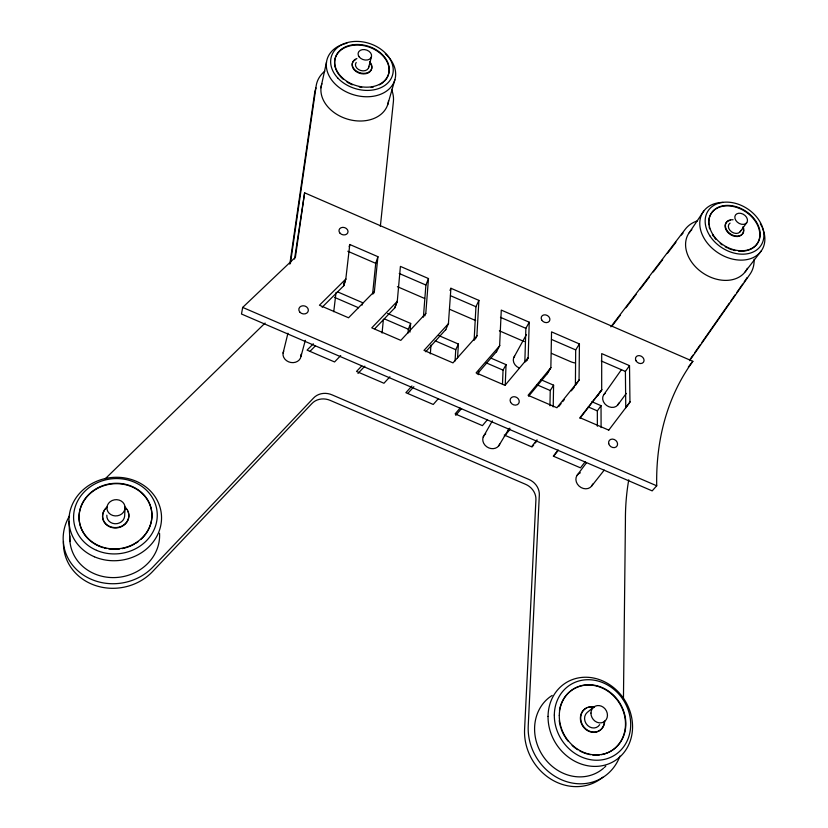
<?xml version="1.0" encoding="UTF-8"?>
<svg xmlns="http://www.w3.org/2000/svg" width="828" height="828" viewBox="0 0 828 828"><rect width="100%" height="100%" fill="white"/><g stroke="black" fill="none" stroke-linecap="round" stroke-linejoin="round"><path stroke-width="1.24" d="M550.713 367.932L528.088 395.308L556.923 407.749L579.051 380.187L579.424 343.951L551.551 331.873L550.858 367.529L547.142 373.801L528.657 396.198M579.424 343.951L575.688 349.913L575.398 385.558L579.186 379.783M623.443 699.35L625.419 520.926A279.222 214.794 48.5 0 1 628.752 479.805M553.207 406.91L553.59 385.186L540.974 379.721M549.947 405.782L550.247 390.526L553.59 385.186M528.171 357.717L529.227 322.206L501.282 310.096L499.626 345.835L476.11 372.879L505.008 385.351L528.171 357.717L526.473 360.697M524.817 362.405L525.873 328.343L529.227 322.206M505.256 384.927L506.053 364.641L491.097 358.182M502.492 384.016L503.051 370.137L506.053 364.641M125.018 508.288A9.067 8.114 -6.7 0 1 110.797 514.571A9.067 8.114 -6.7 0 1 112.163 500.516A9.067 8.114 -6.7 0 1 125.018 508.288L124.645 516.196A8.953 8.032 -7.4 0 1 114.937 523.751A8.953 8.032 -7.4 0 1 106.843 515.192M478.491 374.66L478.687 370.882M450.908 288.268L448.414 323.696L423.998 350.389L452.968 362.881L476.876 336.002L478.905 300.398L450.908 288.268L449.987 290.411M474.113 340.494L475.945 306.712L478.905 300.398M457.563 357.882L458.412 344.055L438.819 335.588M455.058 360.967L455.752 349.706L458.412 344.055M430.332 353.877L430.974 345.121M423.398 317.186L425.902 285.039L428.48 278.55L400.41 266.399L397.274 301.34L394.894 307.757L374.774 328.726M424.754 315.944L425.789 313.439L428.48 278.55M408.028 333.104L408.359 329.233L410.667 323.427L387.566 313.439M409.932 332.152L410.667 323.427M382.07 333.042L383.385 319.391M349.137 246.744L349.789 244.498L377.92 256.68L374.411 291.259L373.521 293.754M372.61 293.93L375.736 263.345L377.92 256.68M380.342 226.437L393.393 101.647A39.558 29.746 17.1 0 0 391.509 89.341M322.133 307.26L343.692 285.826L344.293 281.686M343.848 285.494L345.825 278.891L349.789 244.498M333.746 311.721L336.023 292.553M294.54 259.029L304.611 192.821L692.86 361.318A295.731 221.8 47.4 0 0 656.718 485.798L652.174 490.88L241.486 314.019L242.676 307.416L295.389 257.28L304.611 192.821M289.8 264.194L314.661 92.974A39.299 29.653 17.1 0 1 315.996 87.954M290.442 263.325L316.141 86.05A39.558 29.746 17.1 0 1 324.855 71.136M320.891 87.82L326.522 62.069M283.083 353.08L287.947 333.208M368.615 67.668L371.43 56.863M300.999 356.361L305.325 340.318M387.628 104.887L394.873 79.757M343.692 285.826L345.825 278.891M579.952 418.337L601.687 389.978L601.697 353.608L629.518 365.655L629.953 402.201L608.539 430.425M362.022 305.159L362.809 302.779L337.338 291.766M597.723 395.67L601.821 389.564M547.142 373.801L550.858 367.529M394.718 307.912L397.274 301.102M477.249 374.008L496.603 351.496M425.706 351.765L445.816 329.534M425.789 313.439L400.804 340.37L371.772 327.847L397.274 301.34M445.64 329.927L448.59 323.293M475.386 339.066L477.042 335.609M496.448 351.89L499.781 345.442M513.691 357.706L526.473 334.512M526.494 360.936L528.192 357.955M483.21 436.967L492.381 420.883M498.735 445.847L509.179 428.49M689.175 232.782L703.79 211.016M689.61 360.677L750.002 274.213A39.433 29.529 33.2 0 0 754.091 259.164M690.107 359.3L693.067 355.067M694.557 352.945L700.478 344.469M701.958 342.347L729.354 303.131M730.834 301.019L735.274 294.654M736.765 292.543L742.685 284.056M744.165 281.944L745.645 279.823A39.164 29.446 33.2 0 0 747.001 277.628M603.829 394.645L621.549 369.505M597.361 426.244L597.34 410.864L601.035 405.679L591.875 401.715M630.087 401.787L625.771 407.79L625.399 371.441L629.518 365.655M740.18 231.716L746.773 222.67A6.821 4.999 32.9 0 0 740.894 213.365A6.821 4.999 32.9 0 0 735.802 220.372A6.821 4.999 32.9 0 0 746.773 222.67M617.916 404.799L626.279 393.424M577.168 475.189L586.483 462.78M610.857 326.832L685.305 229.18A39.433 29.529 33.2 0 1 697.549 220.807M612.699 325.207L620.514 314.961M625.978 307.788L636.121 294.468M640.023 289.345L649.4 277.049M653.302 271.926L662.669 259.64M667.347 253.492L675.938 242.221M585.158 461.786L580.48 467.841L553.29 456.145L557.948 450.184M745.159 271.832L761.263 250.915M553.704 456.166L558.341 450.235M601.687 389.978L579.952 417.695L608.715 430.105M591.792 485.881L604.223 470.107M688.327 367.042L692.86 361.318M537.041 439.844L531.514 446.768L504.262 435.031M532.156 446.892L533.729 444.926M535.302 442.959L536.875 440.993M558.745 406.538L561.105 403.598M562.678 401.642L564.251 399.676M571.32 390.857L574.466 386.935M507.481 431.109L509.903 428.159M504.387 436.263L509.996 429.421M487.35 419.775L482.434 425.644L455.121 413.886L460.14 408.059M455.731 415.325L461.558 408.556M438.343 398.672L433.251 404.468L405.875 392.689L411.94 385.972M407.842 393.372L413.865 386.686M389.895 376.802L383.954 383.25L356.526 371.441L361.712 365.955M357.986 373.428L364.848 366.152M340.701 355.585L334.574 361.95L307.074 350.12L313.326 343.796M374.256 291.591L348.536 317.776L319.442 305.221L345.659 279.222M309.91 351.424L315.23 346.021M105.218 478.791L265.115 323.044M593.51 707.278L587.093 712.535A8.891 7.845 57.7 0 0 587.601 725.452A8.891 7.845 57.7 0 0 599.689 724.645M242.676 307.416L656.718 485.798M347.822 251.257L375.736 263.345M399.21 273.488L425.902 285.039M450.473 295.689L475.945 306.712M500.464 317.331L525.873 328.343M551.489 339.428L575.688 349.913M601.242 360.987L625.399 371.441M397.399 286.685L424.671 298.484M449.573 309.268L475.655 320.55M499.367 330.817L524.269 341.591M551.541 353.401L570.513 361.608A14.5 11.84 31.4 0 0 575.087 362.923M334.419 297.335L358.545 307.757M384.275 318.832L408.359 329.233M435.155 340.815L455.752 349.706M485.922 362.736L503.051 370.137M536.575 384.616L550.247 390.526M588.242 406.941L597.34 410.864M68.983 521.226L69.935 541.553M601.035 405.679L601.097 427.579M301.009 354.301A9.118 7.825 13.6 0 1 290.783 362.478A9.118 7.825 13.6 0 1 283.714 351.134M592.693 484.069A9.067 7.721 38 0 1 579.072 486.098A9.067 7.721 38 0 1 580.387 472.778M559.449 710.383A36.235 31.992 57.7 0 1 592.858 685.305A36.235 31.992 57.7 0 1 625.212 719.439A36.235 31.992 57.7 0 1 601.418 754.67M599.286 754.981A36.235 31.992 57.7 0 1 592.724 754.991M590.519 754.691A36.235 31.992 57.7 0 1 588.315 754.236M587.228 753.946A36.235 31.992 57.7 0 1 579.786 750.934M577.768 749.754A36.235 31.992 57.7 0 1 572.127 745.469M568.039 741.132A36.235 31.992 57.7 0 1 565.234 737.241M564.603 736.216A36.235 31.992 57.7 0 1 561.094 728.64M560.732 727.522A36.235 31.992 57.7 0 1 560.09 725.235M559.831 724.096A36.235 31.992 57.7 0 1 559.252 720.629M604.378 721.333A13.082 11.551 57.7 0 1 594.204 732.345A13.082 11.551 57.7 0 1 580.987 722.368A13.082 11.551 57.7 0 1 586.648 707.95M588.066 707.433A13.082 11.551 57.7 0 1 594.225 707.474M604.709 721.074A13.093 11.561 57.7 0 1 591.937 731.911A13.093 11.561 57.7 0 1 580.749 716.644A13.093 11.561 57.7 0 1 594.545 707.205M519.042 367.911A8.653 7.204 29.3 0 1 514.633 356.081M618.764 403.132A8.684 7.131 34.9 0 1 606.645 405.503A8.684 7.131 34.9 0 1 605.164 393.331M369.681 61.841A10.06 7.442 17.4 0 1 368.025 72.533A10.06 7.442 17.4 0 1 353.96 68.869A10.06 7.442 17.4 0 1 356.889 58.519M368.781 66.354A6.831 5.051 17.4 0 1 360.594 70.473A6.831 5.051 17.4 0 1 356.195 62.431M385.32 53.748A35.387 26.237 17.3 0 1 382.443 93.481A35.387 26.237 17.3 0 1 331.283 79.457A35.387 26.237 17.3 0 1 346.942 43.232M369.536 62.379A10.05 7.442 17.4 0 1 368.222 72.916A10.05 7.442 17.4 0 1 354.343 70.018A10.05 7.442 17.4 0 1 355.709 59.502M334.75 65.122A27.831 20.607 17.4 0 1 368.522 46.885A27.831 20.607 17.4 0 1 384.223 81.403M383.519 82.044A27.831 20.607 17.4 0 1 379.41 84.829M373.376 86.992A27.831 20.607 17.4 0 1 371.151 87.406M361.743 87.406A27.831 20.607 17.4 0 1 359.342 86.992M352.324 84.818A27.831 20.607 17.4 0 1 350.109 83.804M349.033 83.235A27.831 20.607 17.4 0 1 346.963 82.013M343.185 79.219A27.831 20.607 17.4 0 1 335.702 68.869M335.381 67.937A27.831 20.607 17.4 0 1 334.905 66.064M499.729 444.067A9.015 7.804 30.8 0 1 486.636 446.696A9.015 7.804 30.8 0 1 485.725 433.789M708.789 224.864A27.531 20.296 33 0 1 740.501 208.894A27.531 20.296 33 0 1 755.229 246.082M754.567 246.692A27.531 20.296 33 0 1 738.586 251.101M735.223 250.594A27.531 20.296 33 0 1 732.956 250.035M731.838 249.694A27.531 20.296 33 0 1 728.495 248.431M727.398 247.934A27.531 20.296 33 0 1 725.245 246.816M722.161 244.891A27.531 20.296 33 0 1 720.225 243.442M715.878 239.344A27.531 20.296 33 0 1 714.378 237.543M713.684 236.622A27.531 20.296 33 0 1 712.422 234.728M709.679 228.818A27.531 20.296 33 0 1 709.13 226.831M743.12 228.145A9.946 7.328 33 0 1 737.396 236.529A9.946 7.328 33 0 1 725.721 229.242A9.946 7.328 33 0 1 730.472 220.258M743.016 226.624A9.946 7.328 33 0 1 737.727 236.073A9.946 7.328 33 0 1 725.659 227.71A9.946 7.328 33 0 1 733.101 219.751M762.226 227.462A34.993 25.844 33 0 1 743.989 260.002A34.993 25.844 33 0 1 701.502 232.803A34.993 25.844 33 0 1 723.041 202.394M760.311 223.798A34.993 25.844 33 0 1 761.791 226.541M740.75 230.546A6.748 4.978 33 0 1 731.683 231.902A6.748 4.978 33 0 1 730.037 223.115M124.635 506.798A13.186 11.84 -7.4 0 1 124.997 523.927A13.186 11.84 -7.4 0 1 105.963 523.948A13.186 11.84 -7.4 0 1 107.329 506.808M127.636 510.835A13.176 11.83 -7.4 0 1 115.371 527.995A13.176 11.83 -7.4 0 1 104.09 510.876M104.99 509.541A13.176 11.83 -7.4 0 1 107.329 507.212M124.614 507.202A13.176 11.83 -7.4 0 1 126.808 509.499M98.584 545.994A36.494 32.758 -7.4 0 1 85.149 499.087A36.494 32.758 -7.4 0 1 138.721 490.652A36.494 32.758 -7.4 0 1 140.967 539.328M138.276 541.533A36.494 32.758 -7.4 0 1 135.357 543.51M134.343 544.11A36.494 32.758 -7.4 0 1 122.037 548.622M119.646 548.995A36.494 32.758 -7.4 0 1 108.83 548.933M106.47 548.519A36.494 32.758 -7.4 0 1 104.142 547.97M103.003 547.65A36.494 32.758 -7.4 0 1 99.66 546.459M602.825 777.202A51.139 45.55 59.6 0 1 551.2 779.324A51.139 45.55 59.6 0 1 524.59 729.302L535.913 499.874A15.494 13.569 35.9 0 0 525.48 484.266L330.403 400.473A15.784 13.9 16.4 0 0 311.846 403.619L152.59 571.548A51.129 46.233 -9.6 0 1 95.313 585.479A51.129 46.233 -9.6 0 1 63.497 541.46M619.965 756.057A51.564 45.85 59.2 0 1 565.938 781.446A51.564 45.85 59.2 0 1 528.233 726.011L539.318 495.113A15.618 13.631 35.8 0 0 528.792 479.402L332.225 394.935A15.908 13.972 16.5 0 0 313.522 398.071L153.066 566.89A51.553 46.554 -9.2 0 1 84.932 576.029A51.553 46.554 -9.2 0 1 69.552 515.823M388.549 100.674A34.538 25.968 17.1 0 1 349.333 119.636A34.538 25.968 17.1 0 1 321.864 83.721M159.545 533.294A45.012 40.644 -9.2 0 1 114.73 577.582A45.012 40.644 -9.2 0 1 69.873 535.933M603.488 768.28A44.691 39.734 59.2 0 1 543.634 757.009A44.691 39.734 59.2 0 1 552.152 695.448M605.796 766.117A44.691 39.734 59.2 0 1 604.274 767.577M747.342 268.293A34.176 25.585 33.2 0 1 702.341 272.65A34.176 25.585 33.2 0 1 691.835 229.677M681.403 235.048A39.164 29.446 33.2 0 1 683.079 233.103M299.798 312.063A4.802 4.036 14.6 0 0 307.985 311.752A4.802 4.036 14.6 0 0 302.976 305.77A4.802 4.036 14.6 0 0 299.798 312.063M608.715 443.673A4.771 3.985 37.1 0 0 616.218 446.903A4.771 3.985 37.1 0 0 614.304 439.502A4.771 3.985 37.1 0 0 608.715 443.673M559.283 715.464A36.256 32.013 57.7 0 0 608.849 752.166A36.256 32.013 57.7 0 0 609.553 691.846A36.256 32.013 57.7 0 0 559.283 715.464M548.043 716.427A46.026 40.675 57.9 0 0 611.054 762.847A46.026 40.675 57.9 0 0 611.799 686.195A46.026 40.675 57.9 0 0 548.043 716.427M554.325 715.019A41.607 36.732 57.7 0 0 611.25 757.051A41.607 36.732 57.7 0 0 611.954 687.83A41.607 36.732 57.7 0 0 554.325 715.019M590.954 713.063A9.004 7.928 57.1 0 0 603.208 722.264A9.004 7.928 57.1 0 0 603.457 707.34A9.004 7.928 57.1 0 0 590.954 713.063M541.678 319.908A4.554 3.695 29 0 0 549.233 321.367A4.554 3.695 29 0 0 545.714 314.899A4.554 3.695 29 0 0 541.678 319.908M636.028 360.811A4.564 3.664 34.4 0 0 643.48 362.219A4.564 3.664 34.4 0 0 639.765 355.678A4.564 3.664 34.4 0 0 636.028 360.811M338.052 78.298A31.95 23.65 17.4 0 0 391.406 78.008A31.95 23.65 17.4 0 0 356.361 41.4A31.95 23.65 17.4 0 0 338.052 78.298M341.136 76.611A27.852 20.607 17.4 0 0 387.639 76.414A27.852 20.607 17.4 0 0 357.158 44.484A27.852 20.607 17.4 0 0 341.136 76.611M359.124 56.801A6.893 5.072 17.4 0 0 370.82 58.043A6.893 5.072 17.4 0 0 364.579 49.597A6.893 5.072 17.4 0 0 359.124 56.801M510.597 402.273A4.751 4.026 30.4 0 0 518.514 403.702A4.751 4.026 30.4 0 0 514.912 396.767A4.751 4.026 30.4 0 0 510.597 402.273M712.991 234.666A27.541 20.296 33 0 0 757.299 243.598A27.541 20.296 33 0 0 733.36 205.986A27.541 20.296 33 0 0 712.991 234.666M709.813 235.742A31.609 23.298 33 0 0 760.653 245.926A31.609 23.298 33 0 0 733.111 202.788A31.609 23.298 33 0 0 709.813 235.742M339.946 233.113A4.595 3.705 16.9 0 0 347.708 232.958A4.595 3.705 16.9 0 0 342.854 227.348A4.595 3.705 16.9 0 0 339.946 233.113M94.392 556.778A46.368 41.648 -7.6 0 0 161.47 515.492A46.368 41.648 -7.6 0 0 89.9 484.753A46.368 41.648 -7.6 0 0 94.392 556.778M96.503 550.32A41.907 37.612 -7.4 0 0 157.196 513.143A41.907 37.612 -7.4 0 0 92.55 485.27A41.907 37.612 -7.4 0 0 96.503 550.32M98.956 545.776A36.525 32.778 -7.4 0 0 151.907 513.463A36.525 32.778 -7.4 0 0 95.624 489.079A36.525 32.778 -7.4 0 0 98.956 545.776"/></g></svg>
